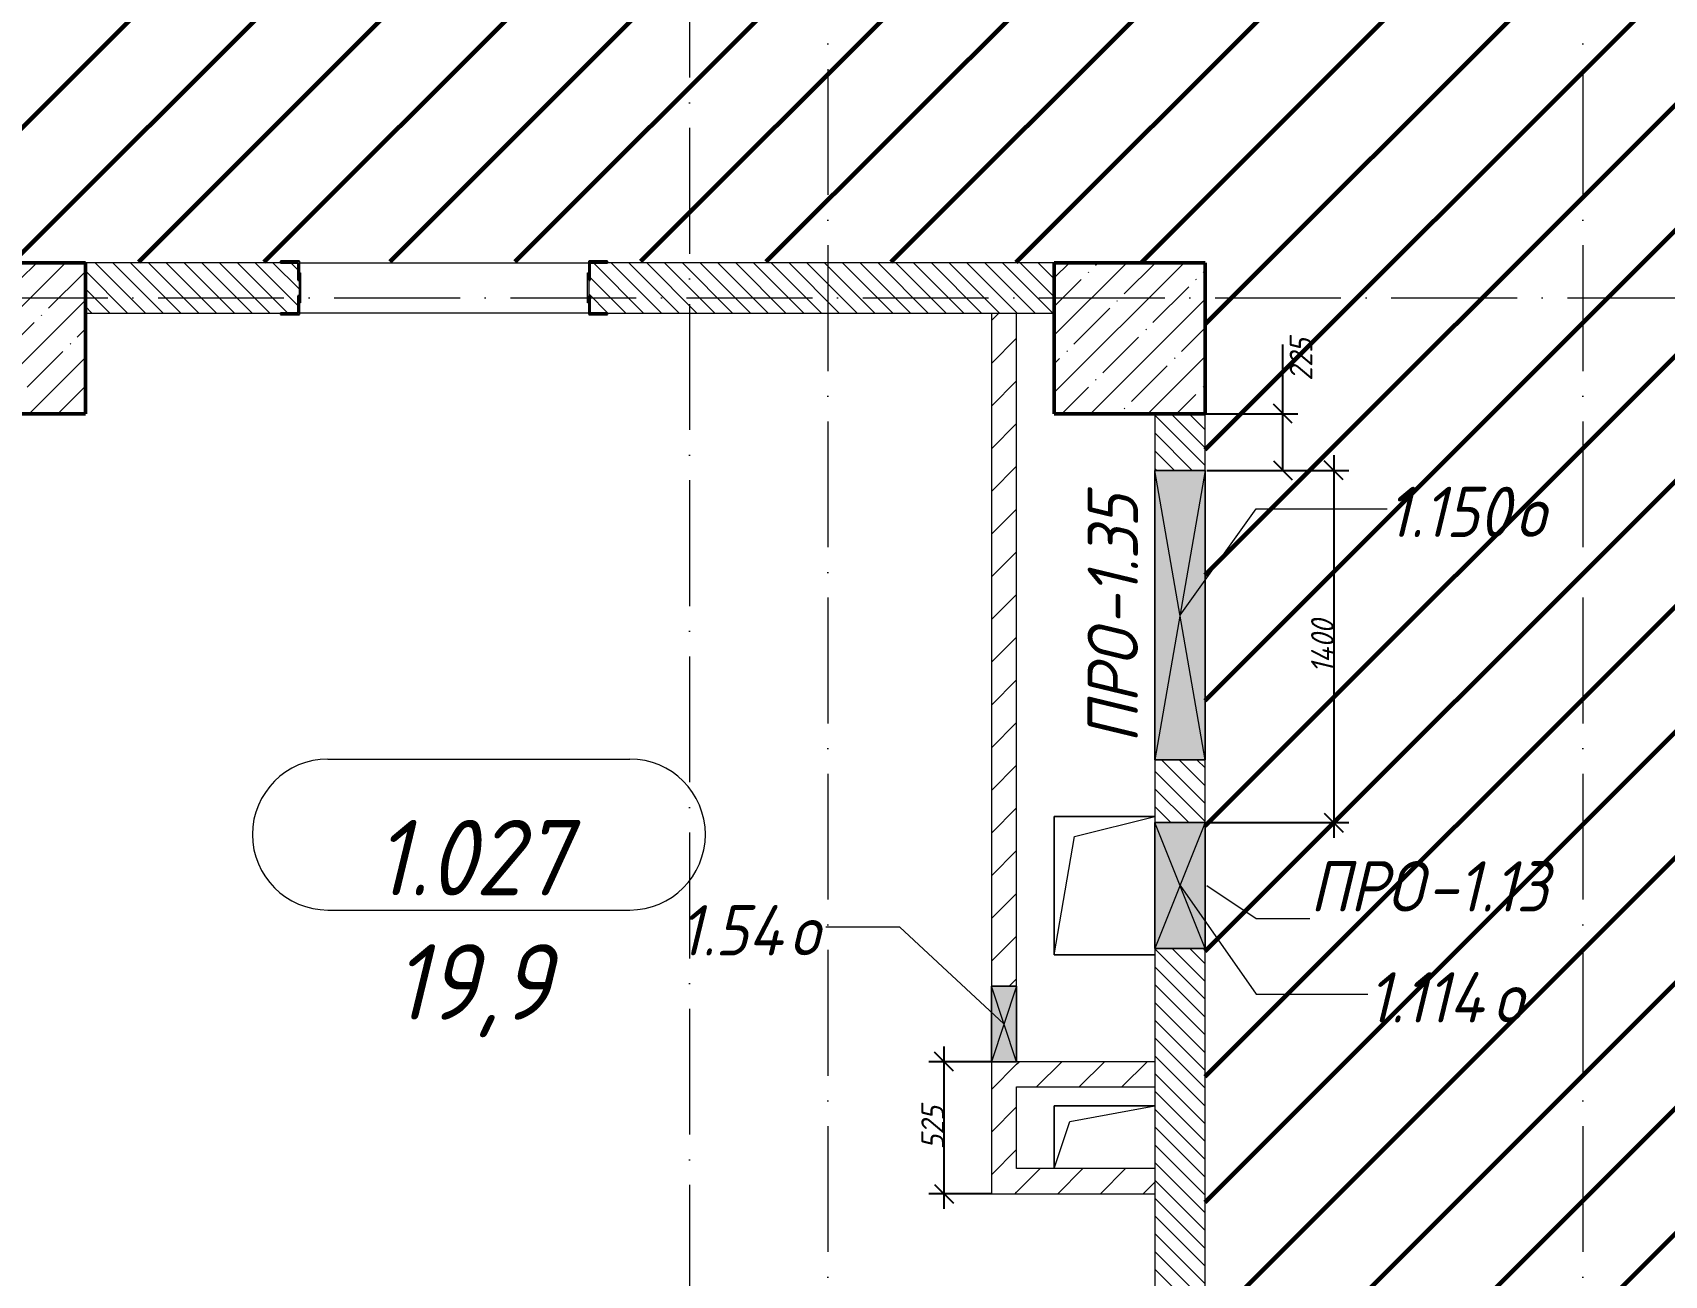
# Model space of a CAD drawing. Header units: millimetres. Extents: x -606178 to 312196, y -19338 to 632709.
# Drawn here: x -383491 to -377006, y 522491 to 527430 of the extents above; entities that cross this region are included whole.
import ezdxf

# ---------------------------------------------------------------- set-up
doc = ezdxf.new("R2010")
doc.units = ezdxf.units.MM
doc.linetypes.add('50_200_ШТРИХ_1Т_ш5_п1_п1_', pattern=[700, 500, -100, 0, -100])
for name, color, linetype, lineweight in [('6.4.1) Окр пт с инж. ПТ2.16', 3, 'Continuous', 60), ('A-____-____-DIMS', 7, 'Continuous', 9), ('A-DETL-GENF-OTLN', 7, 'Continuous', 9), ('A-FLOR-____-OTLN', 7, 'Continuous', 9), ('A-GENM-____-IDEN', 7, 'Continuous', 9), ('A-GENM-____-MCUT', 7, 'Continuous', 25), ('A-GENM-____-OTLN', 7, 'Continuous', 9), ('A-GENM-____-OTLN-1', 7, 'Continuous', 25), ('A-GLAZ-____-IDEN', 7, 'Continuous', 9), ('A-GLAZ-____-OTLN', 7, 'Continuous', 9), ('A-WALL-____-MCUT', 7, 'Continuous', 13), ('A-WALL-____-PATT-1', 7, 'Continuous', 9), ('A-WALL-FNSH-MCUT-1', 7, 'Continuous', 9), ('I-WALL-____-OTLN', 7, 'Continuous', 9), ('S-COLS-____-MCUT', 7, 'Continuous', 50), ('S-COLS-____-OTLN', 7, 'Continuous', 9), ('S-GRID-____-OTLN-1', 7, '50_200_ШТРИХ_1Т_ш5_п1_п1_', 9)]:
    doc.layers.add(name, color=color, linetype=linetype, lineweight=lineweight)
doc.layers.add('A-AREA-IDEN-1', color=7, linetype='Continuous', lineweight=9, true_color=0x000000)
doc.styles.add('ISOCPEUR_I', font='isocpeui.ttf', dxfattribs={"width": 0.9, "height": 2.5})
doc.styles.add('ISOCPEUR_I_11', font='isocpeui.ttf', dxfattribs={"width": 0.9, "height": 200})
doc.styles.add('ISOCPEUR_I_7', font='isocpeui.ttf', dxfattribs={"width": 0.9, "height": 90})
doc.dimstyles.new('ISO-1_8_0_9К_СРЕДНИЙ_Кладочные_1', dxfattribs={"dimscale": 304.8, "dimtxt": 89.638306, "dimasz": 0.246063, "dimexe": 0.19685, "dimexo": 0, "dimgap": 0, "dimtad": 1, "dimdec": 3, "dimrnd": 0.001, "dimdsep": 46, "dimtxsty": 'ISOCPEUR_I_7', "dimblk1": 'OBLIQUE', "dimblk2": 'OBLIQUE', "dimsah": 1, "dimcen": 0.09, "dimdle": 0.19685, "dimazin": 0, "dimtfac": 1, "dimtdec": 4, "dimtix": 1, "dimtmove": 0, "dimatfit": 3, "dimfxl": 1, "dimtvp": 1, "dimtolj": 1, "dimtzin": 0, "dimarcsym": 2})
doc.dimstyles.new('ISO-1_8_0_9К_СРЕДНИЙ_Кладочные_2', dxfattribs={"dimscale": 304.8, "dimtxt": 89.638306, "dimasz": 0.246063, "dimexe": 0.19685, "dimexo": 0, "dimgap": 0, "dimtad": 1, "dimdec": 3, "dimrnd": 0.001, "dimdsep": 46, "dimtxsty": 'ISOCPEUR_I_7', "dimblk1": 'OBLIQUE', "dimblk2": 'OBLIQUE', "dimsah": 1, "dimcen": 0.09, "dimdle": 0.19685, "dimazin": 0, "dimtfac": 1, "dimtdec": 4, "dimtix": 1, "dimtmove": 1, "dimatfit": 3, "dimfxl": 1, "dimtvp": 1, "dimtolj": 1, "dimtzin": 0, "dimarcsym": 2})
pattern_1 = [(135, (-425830.77, 451794.26), (-35.35534, -35.35534), [])]
pattern_2 = [(45, (-425830.77, 451794.26), (-84.85281, 84.85281), [])]

# ---------------------------------------------------------------- blocks, each defined once
blk = doc.blocks.new('BSC_Колонна _Прямоугольная - 600х600-V90-АР1_План отверстий 1 этажа в осях 1-64_Ю-ЯЯ')
at = {"layer": 'S-COLS-____-OTLN'}
h = blk.add_hatch(dxfattribs=at)
h.set_pattern_fill('FP_100', color=256, style=0, pattern_type=2)
h.set_pattern_definition([(45, (-42250, -74421.04), (-114.04925, 114.04925), []), (45, (-42135.95, -74421.04), (-114.04925, 114.04925), [201.613, -40.323, 3.353, -36.97])])
h.paths.add_polyline_path([(-300, -300), (300, -300), (300, 300), (-300, 300)], flags=0)
at = {"layer": 'S-COLS-____-MCUT'}
for p, q in [((300, 300), (-300, 300)), ((-300, 300), (-300, -300)), ((300, -300), (300, 300)), ((-300, -300), (300, -300))]:
    blk.add_line(p, q, dxfattribs=at)
blk = doc.blocks.new('BSC_Колонна _Прямоугольная - 600х600-V91-АР1_План отверстий 1 этажа в осях 1-64_Ю-ЯЯ')
at = {"layer": 'S-COLS-____-OTLN'}
h = blk.add_hatch(dxfattribs=at)
h.set_pattern_fill('FP_101', color=256, style=0, pattern_type=2)
h.set_pattern_definition([(45, (-46700, -74421.04), (-114.04925, 114.04925), []), (45, (-46585.95, -74421.04), (-114.04925, 114.04925), [201.613, -40.323, 3.353, -36.97])])
h.paths.add_polyline_path([(-300, -300), (300, -300), (300, 300), (-300, 300)], flags=0)
at = {"layer": 'S-COLS-____-MCUT'}
for p, q in [((300, 300), (-300, 300)), ((-300, 300), (-300, -300)), ((300, -300), (300, 300)), ((-300, -300), (300, -300))]:
    blk.add_line(p, q, dxfattribs=at)
blk = doc.blocks.new('154_Стойка_СКБ_Уголок - СМ-2230_200-28216496-АР1_План отверстий 1 этажа в осях 1-64_Ю-ЯЯ')
at = {"layer": 'A-GENM-____-MCUT'}
for p, q in [((125, 156), (125, 81)), ((200, 156), (125, 156)), ((131, 81), (131, 150)), ((131, 150), (200, 150)), ((200, 150), (200, 156)), ((125, 81), (131, 81)), ((131, 19), (125, 19)), ((125, 19), (125, -56)), ((131, -50), (131, 19)), ((125, -56), (200, -56)), ((200, -50), (131, -50)), ((200, -56), (200, -50))]:
    blk.add_line(p, q, dxfattribs=at)
blk = doc.blocks.new('Стойка_Влож_Полоса боковая - Полоса-V173-АР1_План отверстий 1 этажа в осях 1-64_Ю-ЯЯ')
at = {"layer": 'A-GENM-____-OTLN'}
for p, q in [((-5, 60), (0, 60)), ((-5, -60), (-5, 60)), ((0, -60), (-5, -60))]:
    blk.add_line(p, q, dxfattribs=at)
blk = doc.blocks.new('AR_Отверстие прямоугольное _в плите_ - AR_Отверстие прямоугольное _в плите_-30602905-АР1_План отверстий 1 этажа в осях 1-64_Ю-ЯЯ')
at = {"layer": 'A-GENM-____-OTLN'}
for p, q in [((200, 275), (-200, 275)), ((-200, 275), (-200, -275)), ((-120, 195), (200, 275)), ((-200, -275), (-120, 195)), ((-200, -275), (200, -275))]:
    blk.add_line(p, q, dxfattribs=at)
blk = doc.blocks.new('AR_Отверстие прямоугольное _в плите_ - AR_Отверстие прямоугольное _в плите_-V247-АР1_План отверстий 1 этажа в осях 1-64_Ю-ЯЯ')
at = {"layer": 'A-GENM-____-OTLN'}
for p, q in [((200, 125), (-200, 125)), ((-200, 125), (-200, -125)), ((-137.5, 62.5), (200, 125)), ((-200, -125), (-137.5, 62.5))]:
    blk.add_line(p, q, dxfattribs=at)
blk = doc.blocks.new('AR_Отверстие прямоугольное _в стене_ - AR_Отверстие прямоугольное _в стене__ОВ-36787536-АР1_План отверстий 1 этажа в осях 1-64_Ю-ЯЯ')
at = {"layer": 'A-GLAZ-____-OTLN'}
blk.add_hatch(color=256, dxfattribs=at).paths.add_polyline_path([(575, -100), (575, 100), (-575, 100), (-575, -100), (-47.7, -100)], flags=0)
at = {"layer": 'A-DETL-GENF-OTLN'}
for p, q in [((-575, -100), (-575, 100)), ((-575, 100), (575, 100)), ((575, 100), (-575, -100)), ((-575, 100), (575, -100)), ((575, 100), (-575, 100)), ((-575, 100), (-575, -100)), ((575, 100), (575, -100)), ((575, -100), (575, 100)), ((575, -100), (-575, -100)), ((-575, -100), (575, -100))]:
    blk.add_line(p, q, dxfattribs=at)
blk = doc.blocks.new('AR_Отверстие прямоугольное _в стене_ - AR_Отверстие прямоугольное _в стене__ОВ-36699002-АР1_План отверстий 1 этажа в осях 1-64_Ю-ЯЯ')
at = {"layer": 'A-GLAZ-____-OTLN'}
blk.add_hatch(color=256, dxfattribs=at).paths.add_polyline_path([(250, -100), (250, 100), (-250, 100), (-250, -100)], flags=0)
at = {"layer": 'A-DETL-GENF-OTLN'}
for p, q in [((-250, -100), (-250, 100)), ((-250, 100), (250, 100)), ((250, 100), (-250, -100)), ((-250, 100), (250, -100)), ((250, 100), (-250, 100)), ((-250, 100), (-250, -100)), ((250, 100), (250, -100)), ((250, -100), (250, 100)), ((250, -100), (-250, -100)), ((-250, -100), (250, -100))]:
    blk.add_line(p, q, dxfattribs=at)
blk = doc.blocks.new('AR_Отверстие прямоугольное _в стене__БезПР - AR_Отверстие прямоугольное _в стене__БезПР-36428615-АР1_План отверстий 1 этажа в осях 1-64_Ю-ЯЯ')
at = {"layer": 'A-GLAZ-____-OTLN'}
blk.add_hatch(color=256, dxfattribs=at).paths.add_polyline_path([(150, 50), (-150, 50), (-150, -50), (150, -50)], flags=0)
at = {"layer": 'A-DETL-GENF-OTLN'}
for p, q in [((-150, -50), (-150, 50)), ((-150, 50), (150, 50)), ((150, 50), (-150, -50)), ((-150, 50), (150, -50)), ((150, 50), (-150, 50)), ((-150, 50), (-150, -50)), ((150, 50), (150, -50)), ((150, -50), (150, 50)), ((150, -50), (-150, -50)), ((-150, -50), (150, -50))]:
    blk.add_line(p, q, dxfattribs=at)
blk = doc.blocks.new('_Oblique')
at = {"color": 0, "linetype": 'ByBlock', "lineweight": -2}
blk.add_line((-0.5, -0.5), (0.5, 0.5), dxfattribs=at)
blk = doc.blocks.new('*D4517')
at = {"layer": 'A-____-____-DIMS', "color": 0, "lineweight": -2, "transparency": 16777216}
for p, q in [((-378522.5, 525915.3), (-378522.5, 526190.8)), ((-378522.5, 525690.3), (-378522.5, 525975.3)), ((-378830.8, 525915.3), (-378462.5, 525915.3)), ((-378824.8, 525690.3), (-378462.5, 525690.3))]:
    blk.add_line(p, q, dxfattribs=at)
at = {"layer": 'Defpoints', "color": 0, "transparency": 16777216}
for p in [(-378830.8, 525915.3), (-378824.8, 525690.3), (-378522.5, 525690.3)]:
    blk.add_point(p, dxfattribs=at)
at = {"layer": 'A-____-____-DIMS', "color": 0, "lineweight": -2, "transparency": 16777216, "xscale": 75, "yscale": 75, "zscale": 75}
for p, rotation in [((-378522.5, 525915.3), 90), ((-378522.5, 525690.3), 270)]:
    blk.add_blockref('_Oblique', p, dxfattribs=dict(at, rotation=rotation))
at = {"layer": 'A-____-____-DIMS', "color": 0, "transparency": 16777216, "insert": (-378495.3, 526046), "char_height": 90, "width": 409.578, "attachment_point": 1, "rotation": 90, "line_spacing_factor": 1.149209, "style": 'ISOCPEUR_I_7'}
blk.add_mtext('\\A1;225', dxfattribs=at)
blk = doc.blocks.new('*D4518')
at = {"layer": 'A-____-____-DIMS', "color": 0, "lineweight": -2, "transparency": 16777216}
for p, q in [((-378320.1, 525750.3), (-378320.1, 524230.3)), ((-378824.8, 525690.3), (-378260.1, 525690.3)), ((-378824.8, 524290.3), (-378260.1, 524290.3))]:
    blk.add_line(p, q, dxfattribs=at)
at = {"layer": 'Defpoints', "color": 0, "transparency": 16777216}
for p in [(-378824.8, 525690.3), (-378824.8, 524290.3), (-378320.1, 524290.3)]:
    blk.add_point(p, dxfattribs=at)
at = {"layer": 'A-____-____-DIMS', "color": 0, "lineweight": -2, "transparency": 16777216, "xscale": 75, "yscale": 75, "zscale": 75}
for p, rotation in [((-378320.1, 525690.3), 90), ((-378320.1, 524290.3), 270)]:
    blk.add_blockref('_Oblique', p, dxfattribs=dict(at, rotation=rotation))
at = {"layer": 'A-____-____-DIMS', "color": 0, "transparency": 16777216, "insert": (-378365.1, 524990.3), "char_height": 90, "width": 521.281, "attachment_point": 5, "rotation": 90, "style": 'ISOCPEUR_I_7'}
blk.add_mtext('\\A1;1400', dxfattribs=at)
blk = doc.blocks.new('*D4519')
at = {"layer": 'A-____-____-DIMS', "color": 0, "lineweight": -2, "transparency": 16777216}
for p, q in [((-379869.1, 523400.3), (-379869.1, 522755.3)), ((-379680.8, 523340.3), (-379929.1, 523340.3)), ((-379680.8, 522815.3), (-379929.1, 522815.3))]:
    blk.add_line(p, q, dxfattribs=at)
at = {"layer": 'Defpoints', "color": 0, "transparency": 16777216}
for p in [(-379680.8, 523340.3), (-379869.1, 522815.3), (-379680.8, 522815.3)]:
    blk.add_point(p, dxfattribs=at)
at = {"layer": 'A-____-____-DIMS', "color": 0, "lineweight": -2, "transparency": 16777216, "xscale": 75, "yscale": 75, "zscale": 75}
for p, rotation in [((-379869.1, 523340.3), 90), ((-379869.1, 522815.3), 270)]:
    blk.add_blockref('_Oblique', p, dxfattribs=dict(at, rotation=rotation))
at = {"layer": 'A-____-____-DIMS', "color": 0, "transparency": 16777216, "insert": (-379914.1, 523077.8), "char_height": 90, "width": 409.578, "attachment_point": 5, "rotation": 90, "style": 'ISOCPEUR_I_7'}
blk.add_mtext('\\A1;525', dxfattribs=at)
blk = doc.blocks.new('AAR_СКБ_Марка_помещения_1_5 ммп - Номер _ Площадь-27962135-АИ_План этажа_Стены_1')
at = {"layer": 'A-AREA-IDEN-1'}
for p, q in [((-2.987, 3), (3.013, 3)), ((-2.987, 0), (3.013, 0))]:
    blk.add_line(p, q, dxfattribs=at)
for centre, start, end in [((-2.987, 1.5), 90, 270), ((3.013, 1.5), 270, 90)]:
    blk.add_arc(centre, 1.5, start, end, dxfattribs=at)

msp = doc.modelspace()

# ---------------------------------------------------------------- hatches: boundary and pattern name
at = {"layer": '6.4.1) Окр пт с инж. ПТ2.16'}
h = msp.add_hatch(dxfattribs=at)
h.set_pattern_fill('ANSI31', color=256, scale=111)
h.paths.add_polyline_path([(-391355.7712, 533624.9536), (-391380.7712, 533624.9536), (-391380.7712, 533618.9536), (-391455.7712, 533618.9536), (-393330.7712, 533624.6861), (-393330.7712, 533618.9536), (-393418.2712, 533618.9536), (-393418.2712, 526515.3011), (-386255.7712, 526515.3011), (-386255.7712, 526520.9536), (-386180.7712, 526520.9536), (-385030.7712, 526520.0692), (-385030.7712, 526520.9536), (-384955.7712, 526520.9536), (-382505.7712, 526518.6926), (-382505.7712, 526521.3011), (-382430.7712, 526521.3011), (-381280.7712, 526519.3845), (-381280.7712, 526521.3011), (-381205.7712, 526521.3011), (-378830.7712, 526515.3011), (-378830.7712, 525915.3011), (-378830.7712, 521330.3011), (-378824.7712, 521330.3011), (-378824.7712, 521255.3011), (-378829.119, 520255.3011), (-378824.7712, 520255.3011), (-378824.7712, 520180.3011), (-378830.7712, 519875.3011), (-375930.7712, 519875.3011), (-375930.7712, 521575.3011), (-376280.7712, 521575.3011), (-376280.7712, 522175.3011), (-375930.7712, 522175.3011), (-375930.7712, 527025.3011), (-376280.7712, 527025.3011), (-376280.7712, 527625.3011), (-375930.7712, 527625.3011), (-375930.7712, 529525.3011), (-376405.7712, 529525.3011), (-376405.7712, 529519.3011), (-376480.7712, 529519.3011), (-377630.7712, 529519.765), (-377630.7712, 529519.3011), (-377705.7712, 529519.3011), (-391355.7712, 529525.3011)])
at = {"layer": 'A-WALL-____-PATT-1'}
h = msp.add_hatch(dxfattribs=at)
h.set_pattern_fill('FP_6', color=256, style=0, pattern_type=2)
h.set_pattern_definition(pattern_1)
h.paths.add_polyline_path([(-381205.7712, 526315.3011), (-379430.7712, 526315.3011), (-379430.7712, 526515.3011), (-381274.7712, 526514.6525), (-381274.7712, 526446.3011), (-381280.7712, 526446.3011), (-381280.7712, 526384.3011), (-381274.7712, 526384.3011), (-381274.7712, 526315.3011)], flags=0)
h.paths.add_polyline_path([(-382505.7712, 526315.3011), (-382436.7712, 526315.3011), (-382436.7712, 526384.3011), (-382430.7712, 526384.3011), (-382430.7712, 526446.3011), (-382436.7712, 526446.3011), (-382436.7712, 526515.3011), (-383280.7712, 526515.3011), (-383280.7712, 526315.3011)], flags=0)
h = msp.add_hatch(dxfattribs=at)
h.set_pattern_fill('FP_4', color=256, style=0, pattern_type=2)
h.set_pattern_definition(pattern_2)
h.paths.add_polyline_path([(-379680.7712, 522815.3011), (-379580.7712, 522815.3011), (-379580.7712, 523340.3011), (-379680.7712, 523340.3011)], flags=0)
h.paths.add_polyline_path([(-379590.8552, 523640.3011), (-379580.7712, 523640.3011), (-379580.7712, 526315.3011), (-379680.7712, 526315.3011), (-379680.7712, 523640.3011)], flags=0)
h = msp.add_hatch(dxfattribs=at)
h.set_pattern_fill('FP_6', color=256, style=0, pattern_type=2)
h.set_pattern_definition(pattern_1)
h.paths.add_polyline_path([(-378830.7712, 519875.3011), (-378830.7712, 520249.3011), (-378899.7712, 520249.3011), (-378899.7712, 520255.3011), (-378961.7712, 520255.3011), (-378961.7712, 520249.3011), (-379030.7712, 520249.3011), (-379030.7712, 519875.3011), (-378899.7712, 519875.3011)], flags=0)
h.paths.add_polyline_path([(-378899.7712, 521255.3011), (-378899.7712, 521261.3011), (-378830.7712, 521261.3011), (-378830.7712, 523790.3011), (-379030.7712, 523790.3011), (-379030.7712, 521261.3011), (-378961.7712, 521261.3011), (-378961.7712, 521255.3011)], flags=0)
h.paths.add_polyline_path([(-378908.8962, 524290.3011), (-378830.7712, 524290.3011), (-378830.7712, 524540.3011), (-379030.7712, 524540.3011), (-379030.7712, 524290.3011)], flags=0)
h.paths.add_polyline_path([(-379030.7712, 525690.3011), (-378830.7712, 525690.3011), (-378830.7712, 525915.3011), (-379030.7712, 525915.3011)], flags=0)
h = msp.add_hatch(dxfattribs=at)
h.set_pattern_fill('FP_4', color=256, style=0, pattern_type=2)
h.set_pattern_definition(pattern_2)
h.paths.add_polyline_path([(-379030.7712, 523240.3011), (-379030.7712, 523340.3011), (-379580.7712, 523340.3011), (-379580.7712, 523240.3011)], flags=0)
h = msp.add_hatch(dxfattribs=at)
h.set_pattern_fill('FP_4', color=256, style=0, pattern_type=2)
h.set_pattern_definition(pattern_2)
h.paths.add_polyline_path([(-379030.7712, 522815.3011), (-379030.7712, 522915.3011), (-379580.7712, 522915.3011), (-379580.7712, 522815.3011)], flags=0)

# ---------------------------------------------------------------- linework, layer by layer
at = {"layer": 'A-FLOR-____-OTLN'}
for p, q in [((-379430.7712, 524315.3011), (-379030.7712, 524315.3011)), ((-379430.7712, 523765.3011), (-379430.7712, 524315.3011)), ((-379030.7712, 523765.3011), (-379430.7712, 523765.3011)), ((-379430.7712, 523165.3011), (-379030.7712, 523165.3011)), ((-379430.7712, 522915.3011), (-379430.7712, 523165.3011))]:
    msp.add_line(p, q, dxfattribs=at)
at = {"layer": 'A-GENM-____-IDEN'}
for p, q in [((-378824.7712, 524040.3011), (-378628.5464, 523909.8118)), ((-378628.5464, 523909.8118), (-378414.7715, 523909.8118))]:
    msp.add_line(p, q, dxfattribs=at)
at = {"layer": 'A-GLAZ-____-IDEN'}
for p, q in [((-378930.7712, 525115.3011), (-378628.5464, 525537.5665)), ((-378628.5464, 525537.5665), (-378107.4913, 525537.5665)), ((-378930.7712, 524040.3011), (-378628.5464, 523608.3118)), ((-380044.6042, 523874.8706), (-380337.9924, 523874.8706)), ((-379630.7712, 523490.3011), (-380044.6042, 523874.8706)), ((-378628.5464, 523608.3118), (-378185.0761, 523608.3118))]:
    msp.add_line(p, q, dxfattribs=at)
at = {"layer": 'A-WALL-____-MCUT'}
for p, q in [((-382505.7712, 526515.3011), (-383280.7712, 526515.3011)), ((-379430.7712, 526515.3011), (-381205.7712, 526515.3011)), ((-382430.7712, 526384.3011), (-382430.7712, 526446.3011)), ((-381280.7712, 526446.3011), (-381280.7712, 526384.3011)), ((-383280.7712, 526315.3011), (-382505.7712, 526315.3011)), ((-381205.7712, 526315.3011), (-379430.7712, 526315.3011)), ((-379030.7712, 525915.3011), (-379030.7712, 525690.3011)), ((-378830.7712, 525690.3011), (-378830.7712, 525915.3011)), ((-379030.7712, 524540.3011), (-379030.7712, 524290.3011)), ((-378830.7712, 524290.3011), (-378830.7712, 524540.3011)), ((-379030.7712, 523790.3011), (-379030.7712, 521330.3011)), ((-378830.7712, 521330.3011), (-378830.7712, 523790.3011))]:
    msp.add_line(p, q, dxfattribs=at)
at = {"layer": 'A-WALL-FNSH-MCUT-1'}
for p, q in [((-379680.7712, 526315.3011), (-379680.7712, 523640.3011)), ((-379580.7712, 523640.3011), (-379580.7712, 526315.3011)), ((-379680.7712, 523340.3011), (-379680.7712, 522815.3011)), ((-379030.7712, 523340.3011), (-379580.7712, 523340.3011)), ((-379580.7712, 522915.3011), (-379580.7712, 523240.3011)), ((-379580.7712, 523240.3011), (-379030.7712, 523240.3011)), ((-379030.7712, 522915.3011), (-379580.7712, 522915.3011)), ((-379680.7712, 522815.3011), (-379030.7712, 522815.3011))]:
    msp.add_line(p, q, dxfattribs=at)
at = {"layer": 'I-WALL-____-OTLN'}
for p, q in [((-382430.7712, 526515.3011), (-381280.7712, 526515.3011)), ((-381280.7712, 526315.3011), (-382430.7712, 526315.3011))]:
    msp.add_line(p, q, dxfattribs=at)
at = {"layer": 'S-GRID-____-OTLN-1'}
for p, q in [((-380330.7712, 542687.1106), (-380330.7712, 504685.847)), ((-377330.7712, 542687.1106), (-377330.7712, 504685.847)), ((-380880.7712, 542453.3551), (-380880.7712, 504840.1184)), ((-391393.3252, 526375.3011), (-321756.3646, 526375.3011))]:
    msp.add_line(p, q, dxfattribs=at)

# ---------------------------------------------------------------- block references
at = {"layer": 'A-AREA-IDEN-1', "xscale": 199.9999999999999, "yscale": 199.9999999999999, "zscale": 199.9999999999999}
msp.add_blockref('AAR_СКБ_Марка_помещения_1_5 ммп - Номер _ Площадь-27962135-АИ_План этажа_Стены_1', (-381719.792, 523942.9794), dxfattribs=at)
at = {"layer": 'A-GENM-____-OTLN', "rotation": 180}
msp.add_blockref('Стойка_Влож_Полоса боковая - Полоса-V173-АР1_План отверстий 1 этажа в осях 1-64_Ю-ЯЯ', (-382430.7712, 526415.3011), dxfattribs=at)
at = {"layer": 'A-GENM-____-OTLN'}
for name, p in [('Стойка_Влож_Полоса боковая - Полоса-V173-АР1_План отверстий 1 этажа в осях 1-64_Ю-ЯЯ', (-381280.7712, 526415.3011)), ('AR_Отверстие прямоугольное _в плите_ - AR_Отверстие прямоугольное _в плите_-30602905-АР1_План отверстий 1 этажа в осях 1-64_Ю-ЯЯ', (-379230.7712, 524040.3011)), ('AR_Отверстие прямоугольное _в плите_ - AR_Отверстие прямоугольное _в плите_-V247-АР1_План отверстий 1 этажа в осях 1-64_Ю-ЯЯ', (-379230.7712, 523040.3011))]:
    msp.add_blockref(name, p, dxfattribs=at)
at = {"layer": 'A-GENM-____-OTLN-1', "rotation": 180}
msp.add_blockref('154_Стойка_СКБ_Уголок - СМ-2230_200-28216496-АР1_План отверстий 1 этажа в осях 1-64_Ю-ЯЯ', (-382305.7712, 526465.3011), dxfattribs=at)
at = {"layer": 'A-GENM-____-OTLN-1'}
msp.add_blockref('154_Стойка_СКБ_Уголок - СМ-2230_200-28216496-АР1_План отверстий 1 этажа в осях 1-64_Ю-ЯЯ', (-381405.7712, 526365.3011), dxfattribs=at)
at = {"layer": 'A-GLAZ-____-OTLN'}
for name, p, rotation in [('AR_Отверстие прямоугольное _в стене_ - AR_Отверстие прямоугольное _в стене__ОВ-36787536-АР1_План отверстий 1 этажа в осях 1-64_Ю-ЯЯ', (-378930.7712, 525115.3011), 269.9999999999999), ('AR_Отверстие прямоугольное _в стене_ - AR_Отверстие прямоугольное _в стене__ОВ-36699002-АР1_План отверстий 1 этажа в осях 1-64_Ю-ЯЯ', (-378930.7712, 524040.3011), 269.9999999999999), ('AR_Отверстие прямоугольное _в стене__БезПР - AR_Отверстие прямоугольное _в стене__БезПР-36428615-АР1_План отверстий 1 этажа в осях 1-64_Ю-ЯЯ', (-379630.7712, 523490.3011), 270)]:
    msp.add_blockref(name, p, dxfattribs=dict(at, rotation=rotation))
at = {"layer": 'S-COLS-____-OTLN'}
for name, p in [('BSC_Колонна _Прямоугольная - 600х600-V90-АР1_План отверстий 1 этажа в осях 1-64_Ю-ЯЯ', (-383580.7712, 526215.3011)), ('BSC_Колонна _Прямоугольная - 600х600-V91-АР1_План отверстий 1 этажа в осях 1-64_Ю-ЯЯ', (-379130.7712, 526215.3011))]:
    msp.add_blockref(name, p, dxfattribs=at)

# ---------------------------------------------------------------- texts
at = {"layer": 'A-AREA-IDEN-1', "char_height": 300, "attachment_point": 8, "line_spacing_factor": 1.139951, "style": 'ISOCPEUR_I'}
for s, insert, width in [('\\pxqc,t8.46667,16.93333,25.4,33.86667,42.33333,50.8,59.26667,67.73333,76.2,84.66667,93.13333,101.6,110.06667,118.53333,127,135.46667,143.93333,152.4,160.86667,169.33333,177.8,186.26667,194.73333,203.2,211.66667,220.13333,228.6,237.06667,245.53333,254,262.46667,270.93333;{1.027}', (-381745.2211, 524001.3092), 900), ('\\pxqc,t8.46667,16.93333,25.4,33.86667,42.33333,50.8,59.26667,67.73333,76.2,84.66667,93.13333,101.6,110.06667,118.53333,127,135.46667,143.93333,152.4,160.86667,169.33333,177.8,186.26667,194.73333,203.2,211.66667,220.13333,228.6,237.06667,245.53333,254,262.46667,270.93333;{19,9}', (-381745.2211, 523437.3612), 702)]:
    msp.add_mtext(s, dxfattribs=dict(at, insert=insert, width=width))
at = {"layer": 'A-GENM-____-IDEN', "char_height": 200, "attachment_point": 1, "rotation": 90, "style": 'ISOCPEUR_I_11'}
for s, insert, width in [('-1.35', (-379297.8873, 525070.4507), 663.79725), ('ПРО', (-379297.8873, 524606.1069), 562.784625)]:
    msp.add_mtext(s, dxfattribs=dict(at, insert=insert, width=width))
at = {"layer": 'A-GENM-____-IDEN', "char_height": 200, "attachment_point": 1, "style": 'ISOCPEUR_I_11'}
for s, insert, width in [('ПРО', (-378414.7715, 524136.9279), 562.784625), ('-1.13', (-377950.4278, 524136.9279), 620.506125)]:
    msp.add_mtext(s, dxfattribs=dict(at, insert=insert, width=width))
at = {"layer": 'A-GLAZ-____-IDEN', "char_height": 200, "attachment_point": 1, "style": 'ISOCPEUR_I_11'}
for s, insert, width in [('1.150', (-378107.4913, 525625.1811), 620.506125), ('\\fISOCPEUR|b0|i1|c204|p34|;\\W.9;о', (-377595.5226, 525625.1811), 158.734125), ('1.54', (-380921.7491, 523962.4852), 533.923875), ('\\fISOCPEUR|b0|i1|c204|p34|;\\W.9;о', (-380481.2178, 523962.4852), 158.734125), ('1.114', (-378185.0761, 523695.9264), 606.07575), ('\\fISOCPEUR|b0|i1|c204|p34|;\\W.9;о', (-377685.0136, 523695.9264), 158.734125)]:
    msp.add_mtext(s, dxfattribs=dict(at, insert=insert, width=width))

# ---------------------------------------------------------------- dimensions: what is measured, and where the dimension line sits
at = {"layer": 'A-____-____-DIMS'}
dim = msp.add_linear_dim(base=(-378522.483, 525690.3011), p1=(-378830.7712, 525915.3011), p2=(-378824.7712, 525690.3011), angle=90, dimstyle='ISO-1_8_0_9К_СРЕДНИЙ_Кладочные_1', override={"dimpost": '<>', "dimfxl": 225.079986}, dxfattribs=at)
dim.commit()
dim.dimension.update_dxf_attribs({"geometry": '*D4517', "text_midpoint": (-378435.2852, 526190.7575), "dimtype": 160, "text_rotation": 90})
for base, p1, p2, override, picture, middle in [((-378320.1232, 524290.3011), (-378824.7712, 525690.3011), (-378824.7712, 524290.3011), {"dimpost": '<>', "dimfxl": 1400}, '*D4518', (-378365.1232, 524990.3011)), ((-379869.1417, 522815.3011), (-379680.7712, 523340.3011), (-379680.7712, 522815.3011), {"dimpost": '<>', "dimfxl": 525}, '*D4519', (-379914.1417, 523077.8011))]:
    dim = msp.add_linear_dim(base=base, p1=p1, p2=p2, angle=90, dimstyle='ISO-1_8_0_9К_СРЕДНИЙ_Кладочные_2', override=override, dxfattribs=at)
    dim.commit()
    dim.dimension.update_dxf_attribs({"geometry": picture, "text_midpoint": middle})

doc.saveas('drawing.dxf')
